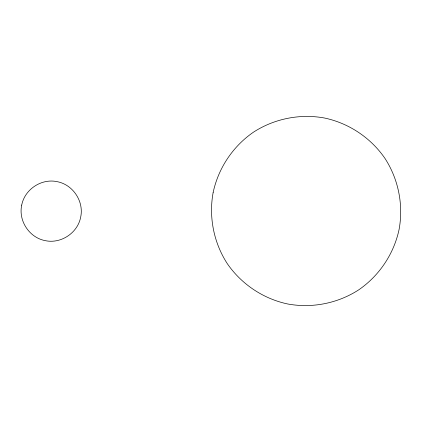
<?xml version="1.0" encoding="UTF-8"?>
<svg xmlns="http://www.w3.org/2000/svg" width="422" height="422" viewBox="0 0 422 422"><rect width="100%" height="100%" fill="white"/><g stroke="black" fill="none" stroke-linecap="round" stroke-linejoin="round"><path stroke-width="0.63" d="M213.142 192.506C208.621 217.019 213.738 242.745 227.3 263.66C241.431 284.191 263.244 298.765 287.619 303.967C312.127 308.487 337.858 303.371 358.774 289.814C379.304 275.682 393.879 253.87 399.08 229.494C403.601 204.981 398.484 179.255 384.927 158.34C370.79 137.809 348.978 123.235 324.602 118.033C300.095 113.513 274.363 118.629 253.448 132.186C232.918 146.318 218.348 168.13 213.142 192.506M21.712 205.103C18.241 220.817 29.329 237.628 45.143 240.624C60.858 244.095 77.669 233.007 80.665 217.198C84.136 201.484 73.048 184.672 57.239 181.676C41.525 178.205 24.713 189.293 21.712 205.103"/></g></svg>
